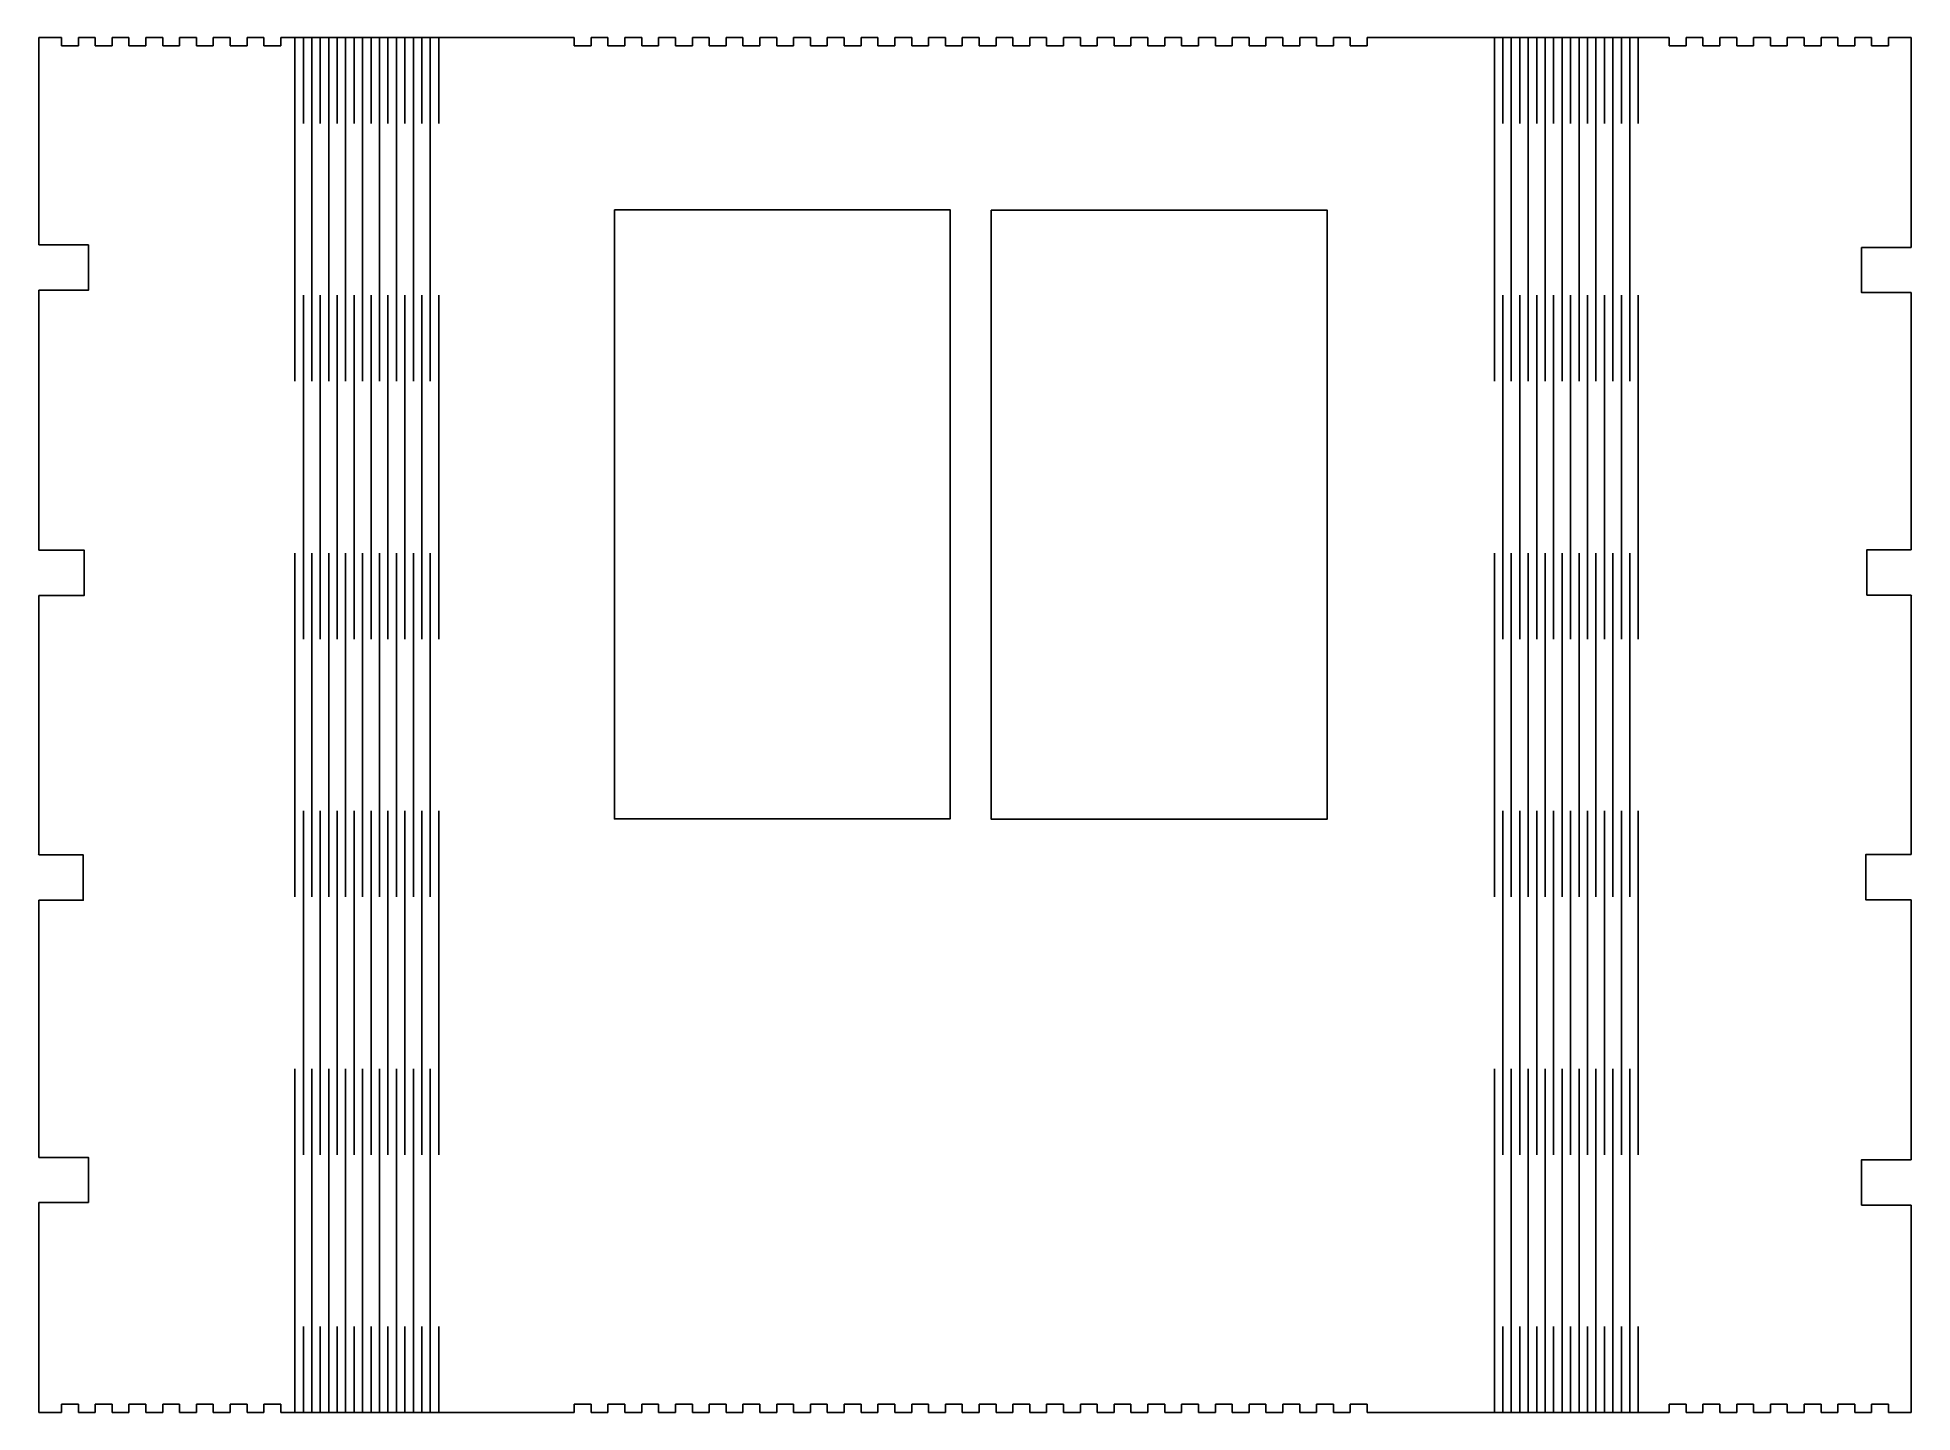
# Model space of a CAD drawing. Header units: millimetres. Extents: x 163 to 829, y 156 to 645.
import ezdxf

# ---------------------------------------------------------------- set-up
doc = ezdxf.new("R2010")
doc.units = ezdxf.units.MM
doc.header["$MEASUREMENT"] = 0
doc.layers.get('0').update_dxf_attribs({"linetype": 'CONTINUOUS'})
doc.layers.add('SIDE_insideCutPath', color=7, linetype='CONTINUOUS')
doc.layers.add('SIDE_outsideCutPath', color=7, linetype='CONTINUOUS')

msp = doc.modelspace()

# ---------------------------------------------------------------- linework, layer by layer
at = {"linetype": 'Continuous'}
for p, q in [((829.47, 446.57), (829.47, 446.57)), ((162.66, 354.49), (162.66, 354.49))]:
    msp.add_line(p, q, dxfattribs=at)
for points in [[(367.81, 583.77), (487.23, 583.77), (487.23, 367.11), (367.81, 367.11)], [(501.82, 583.66), (621.25, 583.66), (621.25, 367.01), (501.82, 367.01)]]:
    msp.add_lwpolyline(points, close=True, dxfattribs=at)
for points in [[(163.15, 571.28), (180.74, 571.26), (180.74, 555.15), (163.15, 555.17)], [(828.97, 554.34), (811.37, 554.34), (811.37, 570.3), (828.97, 570.3)], [(163.15, 462.75), (179.23, 462.73), (179.23, 446.54), (163.15, 446.56)], [(828.97, 446.72), (813.23, 446.75), (813.23, 462.84), (828.97, 462.81)], [(163.15, 354.33), (178.9, 354.31), (178.9, 338.22), (163.15, 338.25)], [(828.97, 338.31), (812.9, 338.33), (812.9, 354.52), (828.97, 354.49)], [(163.15, 246.72), (180.75, 246.72), (180.75, 230.75), (163.15, 230.75)], [(828.97, 229.78), (811.38, 229.8), (811.38, 245.91), (828.97, 245.88)]]:
    msp.add_lwpolyline(points, dxfattribs=at)
at = {"layer": 'SIDE_insideCutPath'}
for p, q in [((254.19, 522.78), (254.19, 645.03)), ((257.2, 614.47), (257.2, 645.03)), ((260.21, 522.78), (260.21, 645.03)), ((263.22, 614.47), (263.22, 645.03)), ((266.23, 522.78), (266.23, 645.03)), ((269.24, 614.47), (269.24, 645.03)), ((272.25, 522.78), (272.25, 645.03)), ((278.27, 522.78), (278.27, 645.03)), ((281.28, 614.47), (281.28, 645.03)), ((284.29, 522.78), (284.29, 645.03)), ((287.3, 614.47), (287.3, 645.03)), ((290.31, 522.78), (290.31, 645.03)), ((293.32, 614.47), (293.32, 645.03)), ((296.33, 522.78), (296.33, 645.03)), ((299.34, 614.47), (299.34, 645.03)), ((302.35, 522.78), (302.35, 645.03)), ((305.36, 614.47), (305.36, 645.03)), ((680.77, 522.78), (680.77, 645.03)), ((683.78, 614.47), (683.78, 645.03)), ((686.79, 522.78), (686.79, 645.03)), ((689.8, 614.47), (689.8, 645.03)), ((692.81, 522.78), (692.81, 645.03)), ((695.82, 614.47), (695.82, 645.03)), ((698.83, 522.78), (698.83, 645.03)), ((701.84, 614.47), (701.84, 645.03)), ((704.85, 522.78), (704.85, 645.03)), ((707.86, 614.47), (707.86, 645.03)), ((710.87, 522.78), (710.87, 645.03)), ((716.89, 522.78), (716.89, 645.03)), ((719.9, 614.47), (719.9, 645.03)), ((722.91, 522.78), (722.91, 645.03)), ((725.92, 614.47), (725.92, 645.03)), ((728.93, 522.78), (728.93, 645.03)), ((731.94, 614.47), (731.94, 645.03)), ((257.2, 431.09), (257.2, 553.34)), ((263.22, 431.09), (263.22, 553.34)), ((269.24, 431.09), (269.24, 553.34)), ((275.26, 431.09), (275.26, 553.34)), ((281.28, 431.09), (281.28, 553.34)), ((287.3, 431.09), (287.3, 553.34)), ((293.32, 431.09), (293.32, 553.34)), ((299.34, 431.09), (299.34, 553.34)), ((305.36, 431.09), (305.36, 553.34)), ((683.78, 431.09), (683.78, 553.34)), ((689.8, 431.09), (689.8, 553.34)), ((695.82, 431.09), (695.82, 553.34)), ((701.84, 431.09), (701.84, 553.34)), ((707.86, 431.09), (707.86, 553.34)), ((713.88, 431.09), (713.88, 553.34)), ((719.9, 431.09), (719.9, 553.34)), ((725.92, 431.09), (725.92, 553.34)), ((731.94, 431.09), (731.94, 553.34)), ((254.19, 339.4), (254.19, 461.65)), ((260.21, 339.4), (260.21, 461.65)), ((266.23, 339.4), (266.23, 461.65)), ((272.25, 339.4), (272.25, 461.65)), ((278.27, 339.4), (278.27, 461.65)), ((284.29, 339.4), (284.29, 461.65)), ((290.31, 339.4), (290.31, 461.65)), ((296.33, 339.4), (296.33, 461.65)), ((302.35, 339.4), (302.35, 461.65)), ((680.77, 339.4), (680.77, 461.65)), ((686.79, 339.4), (686.79, 461.65)), ((692.81, 339.4), (692.81, 461.65)), ((698.83, 339.4), (698.83, 461.65)), ((704.85, 339.4), (704.85, 461.65)), ((710.87, 339.4), (710.87, 461.65)), ((716.89, 339.4), (716.89, 461.65)), ((722.91, 339.4), (722.91, 461.65)), ((728.93, 339.4), (728.93, 461.65)), ((257.2, 247.72), (257.2, 369.97)), ((263.22, 247.72), (263.22, 369.97)), ((269.24, 247.72), (269.24, 369.97)), ((275.26, 247.72), (275.26, 369.97)), ((281.28, 247.72), (281.28, 369.97)), ((287.3, 247.72), (287.3, 369.97)), ((293.32, 247.72), (293.32, 369.97)), ((299.34, 247.72), (299.34, 369.97)), ((305.36, 247.72), (305.36, 369.97)), ((683.78, 247.72), (683.78, 369.97)), ((689.8, 247.72), (689.8, 369.97)), ((695.82, 247.72), (695.82, 369.97)), ((701.84, 247.72), (701.84, 369.97)), ((707.86, 247.72), (707.86, 369.97)), ((713.88, 247.72), (713.88, 369.97)), ((719.9, 247.72), (719.9, 369.97)), ((725.92, 247.72), (725.92, 369.97)), ((731.94, 247.72), (731.94, 369.97)), ((254.19, 156.03), (254.19, 278.28)), ((260.21, 156.03), (260.21, 278.28)), ((266.23, 156.03), (266.23, 278.28)), ((272.25, 156.03), (272.25, 278.28)), ((278.27, 156.03), (278.27, 278.28)), ((284.29, 156.03), (284.29, 278.28)), ((290.31, 156.03), (290.31, 278.28)), ((296.33, 156.03), (296.33, 278.28)), ((302.35, 156.03), (302.35, 278.28)), ((680.77, 156.03), (680.77, 278.28)), ((686.79, 156.03), (686.79, 278.28)), ((692.81, 156.03), (692.81, 278.28)), ((698.83, 156.03), (698.83, 278.28)), ((704.85, 156.03), (704.85, 278.28)), ((710.87, 156.03), (710.87, 278.28)), ((716.89, 156.03), (716.89, 278.28)), ((722.91, 156.03), (722.91, 278.28)), ((728.93, 156.03), (728.93, 278.28)), ((257.2, 156.03), (257.2, 186.59)), ((263.22, 156.03), (263.22, 186.59)), ((269.24, 156.03), (269.24, 186.59)), ((275.26, 156.03), (275.26, 186.59)), ((281.28, 156.03), (281.28, 186.59)), ((287.3, 156.03), (287.3, 186.59)), ((293.32, 156.03), (293.32, 186.59)), ((299.34, 156.03), (299.34, 186.59)), ((305.36, 156.03), (305.36, 186.59)), ((683.78, 156.03), (683.78, 186.59)), ((689.8, 156.03), (689.8, 186.59)), ((695.82, 156.03), (695.82, 186.59)), ((701.84, 156.03), (701.84, 186.59)), ((707.86, 156.03), (707.86, 186.59)), ((713.88, 156.03), (713.88, 186.59)), ((719.9, 156.03), (719.9, 186.59)), ((725.92, 156.03), (725.92, 186.59)), ((731.94, 156.03), (731.94, 186.59))]:
    msp.add_line(p, q, dxfattribs=at)
at = {"layer": 'SIDE_insideCutPath', "color": 1}
for p, q in [((275.26, 614.47), (275.26, 645.03)), ((713.88, 614.47), (713.88, 645.03))]:
    msp.add_line(p, q, dxfattribs=at)
at = {"layer": 'SIDE_outsideCutPath'}
for p, q in [((171.19, 645.03), (163.15, 645.03)), ((163.15, 645.03), (163.15, 571.28)), ((171.19, 642.03), (171.19, 645.03)), ((177.19, 642.03), (171.19, 642.03)), ((183.19, 645.03), (177.19, 645.03)), ((177.19, 645.03), (177.19, 642.03)), ((183.19, 642.03), (183.19, 645.03)), ((189.19, 642.03), (183.19, 642.03)), ((195.19, 645.03), (189.19, 645.03)), ((189.19, 645.03), (189.19, 642.03)), ((195.19, 642.03), (195.19, 645.03)), ((201.19, 642.03), (195.19, 642.03)), ((207.19, 645.03), (201.19, 645.03)), ((201.19, 645.03), (201.19, 642.03)), ((207.19, 642.03), (207.19, 645.03)), ((213.19, 642.03), (207.19, 642.03)), ((219.19, 645.03), (213.19, 645.03)), ((213.19, 645.03), (213.19, 642.03)), ((219.19, 642.03), (219.19, 645.03)), ((225.19, 642.03), (219.19, 642.03)), ((231.19, 645.03), (225.19, 645.03)), ((225.19, 645.03), (225.19, 642.03)), ((231.19, 642.03), (231.19, 645.03)), ((237.19, 642.03), (231.19, 642.03)), ((243.19, 645.03), (237.19, 645.03)), ((237.19, 645.03), (237.19, 642.03)), ((243.19, 642.03), (243.19, 645.03)), ((249.19, 642.03), (243.19, 642.03)), ((340.47, 645.03), (249.19, 645.03)), ((249.19, 645.03), (249.19, 642.03)), ((353.54, 645.03), (340.47, 645.03)), ((353.54, 642.03), (353.54, 645.03)), ((359.54, 642.03), (353.54, 642.03)), ((365.54, 645.03), (359.54, 645.03)), ((359.54, 645.03), (359.54, 642.03)), ((365.54, 642.03), (365.54, 645.03)), ((371.54, 642.03), (365.54, 642.03)), ((377.54, 645.03), (371.54, 645.03)), ((371.54, 645.03), (371.54, 642.03)), ((377.54, 642.03), (377.54, 645.03)), ((383.54, 642.03), (377.54, 642.03)), ((389.54, 645.03), (383.54, 645.03)), ((383.54, 645.03), (383.54, 642.03)), ((389.54, 642.03), (389.54, 645.03)), ((395.54, 642.03), (389.54, 642.03)), ((401.54, 645.03), (395.54, 645.03)), ((395.54, 645.03), (395.54, 642.03)), ((401.54, 642.03), (401.54, 645.03)), ((407.54, 642.03), (401.54, 642.03)), ((413.54, 645.03), (407.54, 645.03)), ((407.54, 645.03), (407.54, 642.03)), ((413.54, 642.03), (413.54, 645.03)), ((419.54, 642.03), (413.54, 642.03)), ((425.54, 645.03), (419.54, 645.03)), ((419.54, 645.03), (419.54, 642.03)), ((425.54, 642.03), (425.54, 645.03)), ((431.54, 642.03), (425.54, 642.03)), ((437.54, 645.03), (431.54, 645.03)), ((431.54, 645.03), (431.54, 642.03)), ((437.54, 642.03), (437.54, 645.03)), ((443.54, 642.03), (437.54, 642.03)), ((449.54, 645.03), (443.54, 645.03)), ((443.54, 645.03), (443.54, 642.03)), ((449.54, 642.03), (449.54, 645.03)), ((455.54, 642.03), (449.54, 642.03)), ((461.54, 645.03), (455.54, 645.03)), ((455.54, 645.03), (455.54, 642.03)), ((461.54, 642.03), (461.54, 645.03)), ((467.54, 642.03), (461.54, 642.03)), ((473.54, 645.03), (467.54, 645.03)), ((467.54, 645.03), (467.54, 642.03)), ((473.54, 642.03), (473.54, 645.03)), ((479.54, 642.03), (473.54, 642.03)), ((485.54, 645.03), (479.54, 645.03)), ((479.54, 645.03), (479.54, 642.03)), ((485.54, 642.03), (485.54, 645.03)), ((491.54, 642.03), (485.54, 642.03)), ((497.54, 645.03), (491.54, 645.03)), ((491.54, 645.03), (491.54, 642.03)), ((497.54, 642.03), (497.54, 645.03)), ((503.54, 642.03), (497.54, 642.03)), ((509.54, 645.03), (503.54, 645.03)), ((503.54, 645.03), (503.54, 642.03)), ((509.54, 642.03), (509.54, 645.03)), ((515.54, 642.03), (509.54, 642.03)), ((521.54, 645.03), (515.54, 645.03)), ((515.54, 645.03), (515.54, 642.03)), ((521.54, 642.03), (521.54, 645.03)), ((527.54, 642.03), (521.54, 642.03)), ((533.54, 645.03), (527.54, 645.03)), ((527.54, 645.03), (527.54, 642.03)), ((533.54, 642.03), (533.54, 645.03)), ((539.54, 642.03), (533.54, 642.03)), ((545.54, 645.03), (539.54, 645.03)), ((539.54, 645.03), (539.54, 642.03)), ((545.54, 642.03), (545.54, 645.03)), ((551.54, 642.03), (545.54, 642.03)), ((557.54, 645.03), (551.54, 645.03)), ((551.54, 645.03), (551.54, 642.03)), ((557.54, 642.03), (557.54, 645.03)), ((563.54, 642.03), (557.54, 642.03)), ((569.54, 645.03), (563.54, 645.03)), ((563.54, 645.03), (563.54, 642.03)), ((569.54, 642.03), (569.54, 645.03)), ((575.54, 642.03), (569.54, 642.03)), ((581.54, 645.03), (575.54, 645.03)), ((575.54, 645.03), (575.54, 642.03)), ((581.54, 642.03), (581.54, 645.03)), ((587.54, 642.03), (581.54, 642.03)), ((593.54, 645.03), (587.54, 645.03)), ((587.54, 645.03), (587.54, 642.03)), ((593.54, 642.03), (593.54, 645.03)), ((599.54, 642.03), (593.54, 642.03)), ((605.54, 645.03), (599.54, 645.03)), ((599.54, 645.03), (599.54, 642.03)), ((605.54, 642.03), (605.54, 645.03)), ((611.54, 642.03), (605.54, 642.03)), ((617.54, 645.03), (611.54, 645.03)), ((611.54, 645.03), (611.54, 642.03)), ((617.54, 642.03), (617.54, 645.03)), ((623.54, 642.03), (617.54, 642.03)), ((629.54, 645.03), (623.54, 645.03)), ((623.54, 645.03), (623.54, 642.03)), ((629.54, 642.03), (629.54, 645.03)), ((635.54, 642.03), (629.54, 642.03)), ((648.61, 645.03), (635.54, 645.03)), ((635.54, 645.03), (635.54, 642.03)), ((736.94, 645.03), (648.61, 645.03)), ((708.81, 645.03), (702.78, 645.03)), ((742.94, 645.03), (736.94, 645.03)), ((742.94, 642.03), (742.94, 645.03)), ((748.94, 642.03), (742.94, 642.03)), ((754.94, 645.03), (748.94, 645.03)), ((748.94, 645.03), (748.94, 642.03)), ((754.94, 642.03), (754.94, 645.03)), ((760.94, 642.03), (754.94, 642.03)), ((766.94, 645.03), (760.94, 645.03)), ((760.94, 645.03), (760.94, 642.03)), ((766.94, 642.03), (766.94, 645.03)), ((772.94, 642.03), (766.94, 642.03)), ((778.94, 645.03), (772.94, 645.03)), ((772.94, 645.03), (772.94, 642.03)), ((778.94, 642.03), (778.94, 645.03)), ((784.94, 642.03), (778.94, 642.03)), ((790.94, 645.03), (784.94, 645.03)), ((784.94, 645.03), (784.94, 642.03)), ((790.94, 642.03), (790.94, 645.03)), ((796.94, 642.03), (790.94, 642.03)), ((802.94, 645.03), (796.94, 645.03)), ((796.94, 645.03), (796.94, 642.03)), ((802.94, 642.03), (802.94, 645.03)), ((808.94, 642.03), (802.94, 642.03)), ((814.94, 645.03), (808.94, 645.03)), ((808.94, 645.03), (808.94, 642.03)), ((814.94, 642.03), (814.94, 645.03)), ((820.94, 642.03), (814.94, 642.03)), ((828.97, 645.03), (820.94, 645.03)), ((820.94, 645.03), (820.94, 642.03)), ((828.97, 570.3), (828.97, 645.03)), ((163.15, 555.17), (163.15, 462.75)), ((828.97, 462.81), (828.97, 554.34)), ((163.15, 446.56), (163.15, 354.33)), ((828.97, 354.49), (828.97, 446.72)), ((163.15, 338.25), (163.15, 246.72)), ((828.97, 245.88), (828.97, 338.31)), ((163.15, 230.75), (163.15, 156.03)), ((828.97, 156.03), (828.97, 229.78)), ((163.15, 156.03), (171.19, 156.03)), ((171.19, 156.03), (171.19, 159.03)), ((171.19, 159.03), (177.19, 159.03)), ((177.19, 159.03), (177.19, 156.03)), ((177.19, 156.03), (183.19, 156.03)), ((183.19, 156.03), (183.19, 159.03)), ((183.19, 159.03), (189.19, 159.03)), ((189.19, 159.03), (189.19, 156.03)), ((189.19, 156.03), (195.19, 156.03)), ((195.19, 156.03), (195.19, 159.03)), ((195.19, 159.03), (201.19, 159.03)), ((201.19, 159.03), (201.19, 156.03)), ((201.19, 156.03), (207.19, 156.03)), ((207.19, 156.03), (207.19, 159.03)), ((207.19, 159.03), (213.19, 159.03)), ((213.19, 159.03), (213.19, 156.03)), ((213.19, 156.03), (219.19, 156.03)), ((219.19, 156.03), (219.19, 159.03)), ((219.19, 159.03), (225.19, 159.03)), ((225.19, 159.03), (225.19, 156.03)), ((225.19, 156.03), (231.19, 156.03)), ((231.19, 156.03), (231.19, 159.03)), ((231.19, 159.03), (237.19, 159.03)), ((237.19, 159.03), (237.19, 156.03)), ((237.19, 156.03), (243.19, 156.03)), ((243.19, 156.03), (243.19, 159.03)), ((243.19, 159.03), (249.19, 159.03)), ((249.19, 159.03), (249.19, 156.03)), ((249.19, 156.03), (340.47, 156.03)), ((340.47, 156.03), (353.54, 156.03)), ((353.54, 156.03), (353.54, 159.03)), ((353.54, 159.03), (359.54, 159.03)), ((359.54, 159.03), (359.54, 156.03)), ((359.54, 156.03), (365.54, 156.03)), ((365.54, 156.03), (365.54, 159.03)), ((365.54, 159.03), (371.54, 159.03)), ((371.54, 159.03), (371.54, 156.03)), ((371.54, 156.03), (377.54, 156.03)), ((377.54, 156.03), (377.54, 159.03)), ((377.54, 159.03), (383.54, 159.03)), ((383.54, 159.03), (383.54, 156.03)), ((383.54, 156.03), (389.54, 156.03)), ((389.54, 156.03), (389.54, 159.03)), ((389.54, 159.03), (395.54, 159.03)), ((395.54, 159.03), (395.54, 156.03)), ((395.54, 156.03), (401.54, 156.03)), ((401.54, 156.03), (401.54, 159.03)), ((401.54, 159.03), (407.54, 159.03)), ((407.54, 159.03), (407.54, 156.03)), ((407.54, 156.03), (413.54, 156.03)), ((413.54, 156.03), (413.54, 159.03)), ((413.54, 159.03), (419.54, 159.03)), ((419.54, 159.03), (419.54, 156.03)), ((419.54, 156.03), (425.54, 156.03)), ((425.54, 156.03), (425.54, 159.03)), ((425.54, 159.03), (431.54, 159.03)), ((431.54, 159.03), (431.54, 156.03)), ((431.54, 156.03), (437.54, 156.03)), ((437.54, 156.03), (437.54, 159.03)), ((437.54, 159.03), (443.54, 159.03)), ((443.54, 159.03), (443.54, 156.03)), ((443.54, 156.03), (449.54, 156.03)), ((449.54, 156.03), (449.54, 159.03)), ((449.54, 159.03), (455.54, 159.03)), ((455.54, 159.03), (455.54, 156.03)), ((455.54, 156.03), (461.54, 156.03)), ((461.54, 156.03), (461.54, 159.03)), ((461.54, 159.03), (467.54, 159.03)), ((467.54, 159.03), (467.54, 156.03)), ((467.54, 156.03), (473.54, 156.03)), ((473.54, 156.03), (473.54, 159.03)), ((473.54, 159.03), (479.54, 159.03)), ((479.54, 159.03), (479.54, 156.03)), ((479.54, 156.03), (485.54, 156.03)), ((485.54, 156.03), (485.54, 159.03)), ((485.54, 159.03), (491.54, 159.03)), ((491.54, 159.03), (491.54, 156.03)), ((491.54, 156.03), (497.54, 156.03)), ((497.54, 156.03), (497.54, 159.03)), ((497.54, 159.03), (503.54, 159.03)), ((503.54, 159.03), (503.54, 156.03)), ((503.54, 156.03), (509.54, 156.03)), ((509.54, 156.03), (509.54, 159.03)), ((509.54, 159.03), (515.54, 159.03)), ((515.54, 159.03), (515.54, 156.03)), ((515.54, 156.03), (521.54, 156.03)), ((521.54, 156.03), (521.54, 159.03)), ((521.54, 159.03), (527.54, 159.03)), ((527.54, 159.03), (527.54, 156.03)), ((527.54, 156.03), (533.54, 156.03)), ((533.54, 156.03), (533.54, 159.03)), ((533.54, 159.03), (539.54, 159.03)), ((539.54, 159.03), (539.54, 156.03)), ((539.54, 156.03), (545.54, 156.03)), ((545.54, 156.03), (545.54, 159.03)), ((545.54, 159.03), (551.54, 159.03)), ((551.54, 159.03), (551.54, 156.03)), ((551.54, 156.03), (557.54, 156.03)), ((557.54, 156.03), (557.54, 159.03)), ((557.54, 159.03), (563.54, 159.03)), ((563.54, 159.03), (563.54, 156.03)), ((563.54, 156.03), (569.54, 156.03)), ((569.54, 156.03), (569.54, 159.03)), ((569.54, 159.03), (575.54, 159.03)), ((575.54, 159.03), (575.54, 156.03)), ((575.54, 156.03), (581.54, 156.03)), ((581.54, 156.03), (581.54, 159.03)), ((581.54, 159.03), (587.54, 159.03)), ((587.54, 159.03), (587.54, 156.03)), ((587.54, 156.03), (593.54, 156.03)), ((593.54, 156.03), (593.54, 159.03)), ((593.54, 159.03), (599.54, 159.03)), ((599.54, 159.03), (599.54, 156.03)), ((599.54, 156.03), (605.54, 156.03)), ((605.54, 156.03), (605.54, 159.03)), ((605.54, 159.03), (611.54, 159.03)), ((611.54, 159.03), (611.54, 156.03)), ((611.54, 156.03), (617.54, 156.03)), ((617.54, 156.03), (617.54, 159.03)), ((617.54, 159.03), (623.54, 159.03)), ((623.54, 159.03), (623.54, 156.03)), ((623.54, 156.03), (629.54, 156.03)), ((629.54, 156.03), (629.54, 159.03)), ((629.54, 159.03), (635.54, 159.03)), ((635.54, 159.03), (635.54, 156.03)), ((635.54, 156.03), (648.61, 156.03)), ((648.61, 156.03), (736.94, 156.03)), ((736.94, 156.03), (742.94, 156.03)), ((742.94, 156.03), (742.94, 159.03)), ((742.94, 159.03), (748.94, 159.03)), ((748.94, 159.03), (748.94, 156.03)), ((748.94, 156.03), (754.94, 156.03)), ((754.94, 156.03), (754.94, 159.03)), ((754.94, 159.03), (760.94, 159.03)), ((760.94, 159.03), (760.94, 156.03)), ((760.94, 156.03), (766.94, 156.03)), ((766.94, 156.03), (766.94, 159.03)), ((766.94, 159.03), (772.94, 159.03)), ((772.94, 159.03), (772.94, 156.03)), ((772.94, 156.03), (778.94, 156.03)), ((778.94, 156.03), (778.94, 159.03)), ((778.94, 159.03), (784.94, 159.03)), ((784.94, 159.03), (784.94, 156.03)), ((784.94, 156.03), (790.94, 156.03)), ((790.94, 156.03), (790.94, 159.03)), ((790.94, 159.03), (796.94, 159.03)), ((796.94, 159.03), (796.94, 156.03)), ((796.94, 156.03), (802.94, 156.03)), ((802.94, 156.03), (802.94, 159.03)), ((802.94, 159.03), (808.94, 159.03)), ((808.94, 159.03), (808.94, 156.03)), ((808.94, 156.03), (814.94, 156.03)), ((814.94, 156.03), (814.94, 159.03)), ((814.94, 159.03), (820.94, 159.03)), ((820.94, 159.03), (820.94, 156.03)), ((820.94, 156.03), (828.97, 156.03))]:
    msp.add_line(p, q, dxfattribs=at)

doc.saveas('drawing.dxf')
